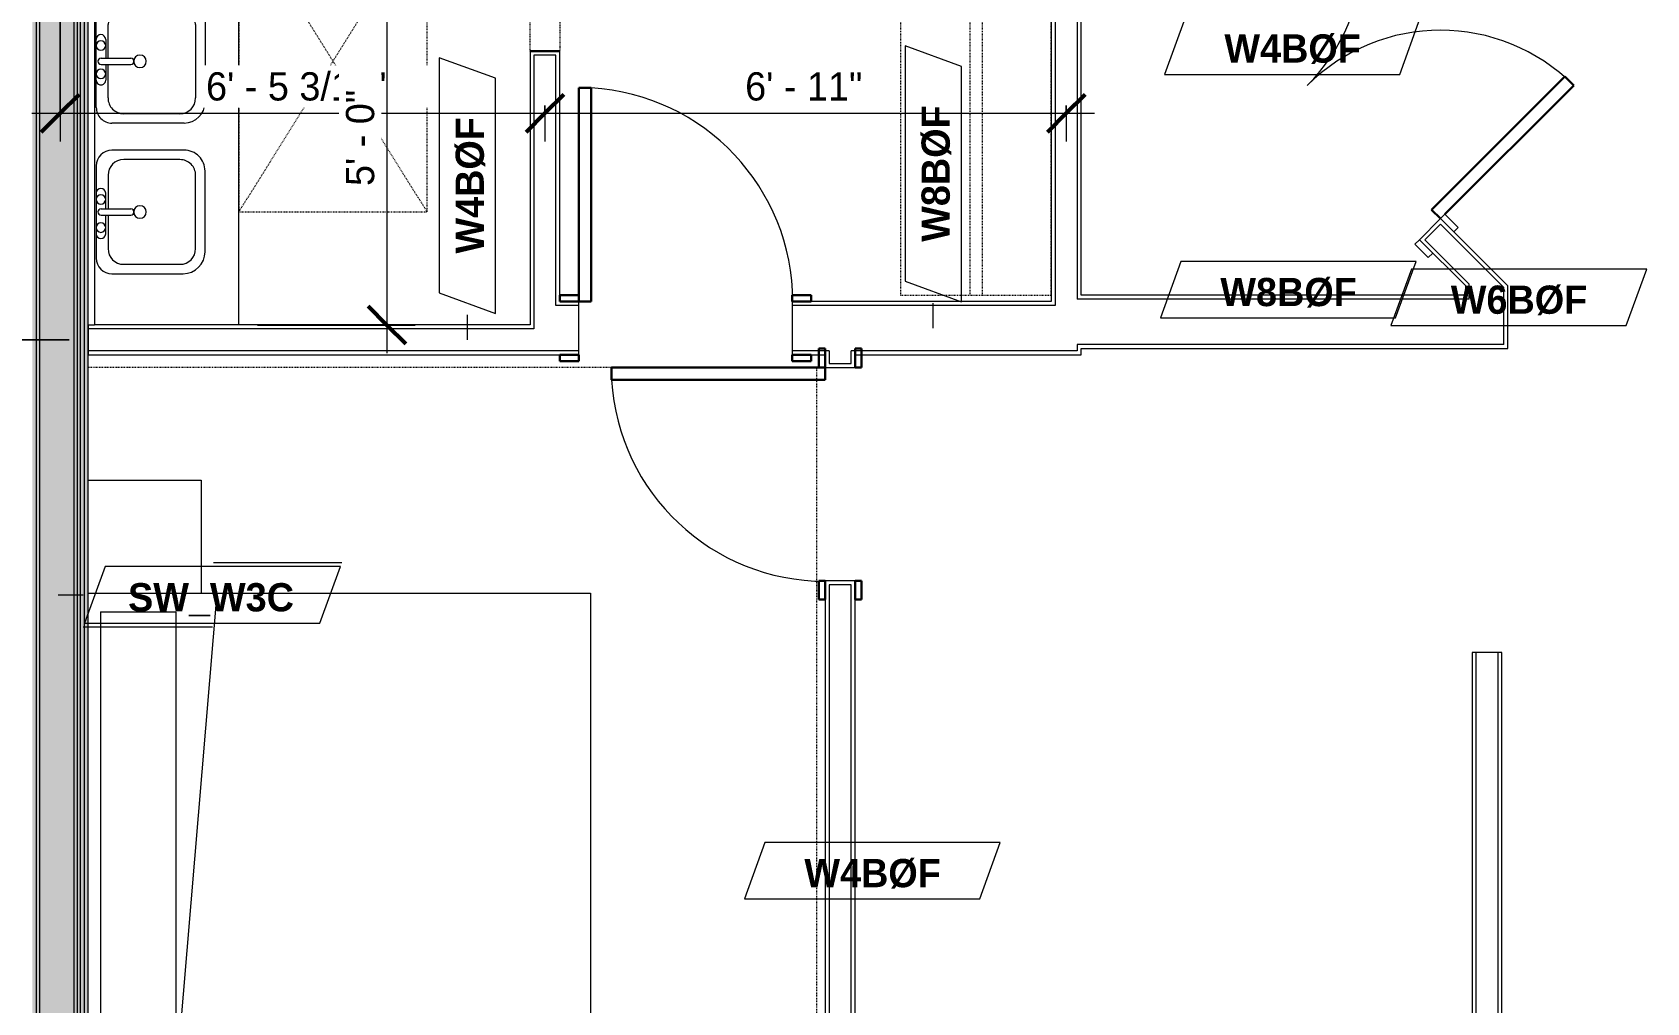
# Model space of a CAD drawing. Header units: inches. Extents: x -4010 to -1872, y 9846 to 12241.
# Drawn here: x -2527.2 to -2270.2, y 10054.5 to 10209 of the extents above; entities that cross this region are included whole.
import ezdxf

# ---------------------------------------------------------------- set-up
doc = ezdxf.new("R2010")
doc.units = ezdxf.units.IN
doc.header["$MEASUREMENT"] = 0
doc.linetypes.add('Dash', pattern=[0.25, 0.125, -0.125])
doc.linetypes.add('Overhead', pattern=[0.15625, 0.09375, -0.0625])
for name, color, linetype, lineweight in [('0-1', 7, 'Continuous', 5), ('A-ANNO-DIMS', 211, 'Continuous', 9), ('A-ANNO-DIMS-48', 211, 'Continuous', 9), ('A-DETL-GENF-3', 92, 'Overhead', 9), ('A-DETL-MEDM', 33, 'Continuous', 30), ('A-DOOR-3', 31, 'Continuous', 9), ('A-DOOR-4', 31, 'Continuous', 30), ('A-DOOR-FRAM-3', 31, 'Continuous', 30), ('A-GENM', 5, 'Continuous', 9), ('A-GENM-HDLN', 13, 'Dash', 9), ('A-WALL', 113, 'Continuous', 18), ('A-WALL-2', 250, 'Continuous', 18), ('A-WALL-3', 113, 'Continuous', 9), ('A-WALL-IDEN', 211, 'Continuous', 9), ('I-FURN', 30, 'Continuous', 9), ('I-FURN-HDLN', 30, 'Dash', 9), ('I-WALL-1', 21, 'Continuous', 18), ('I-WALL-2', 241, 'Continuous', 5), ('I-WALL-3', 7, 'Continuous', 9), ('I-WALL-4', 2, 'Continuous', 9), ('P-SANR-FIXT', 6, 'Continuous', 9), ('Q-CASE', 31, 'Continuous', 9), ('Q-CASE-HDLN', 31, 'Dash', 9)]:
    doc.layers.add(name, color=color, linetype=linetype, lineweight=lineweight)
doc.styles.add('Century Gothic', font='ufonts.com_century-gothic.ttf', dxfattribs={"height": 4.5})
doc.styles.add('Century Gothic_B', font='GOTHICB.TTF', dxfattribs={"height": 4.5})
doc.dimstyles.new('OD_1__HACK_2', dxfattribs={"dimscale": 12, "dimtxt": 4.698757, "dimasz": 0.5, "dimexe": 0.375, "dimexo": 0.25, "dimgap": 0.0625, "dimtad": 1, "dimdec": 4, "dimrnd": 0.0625, "dimzin": 3, "dimdsep": 46, "dimlunit": 4, "dimtxsty": 'Century Gothic', "dimblk1": 'OBLIQUE', "dimblk2": 'OBLIQUE', "dimsah": 1, "dimcen": 0.09, "dimdle": 0.375, "dimazin": 0, "dimtfac": 1, "dimtdec": 4, "dimtix": 1, "dimtmove": 0, "dimatfit": 3, "dimfxl": 1, "dimtvp": 1, "dimtfill": 1, "dimfrac": 2, "dimtolj": 1, "dimtzin": 0, "dimarcsym": 2})

# ---------------------------------------------------------------- blocks, each defined once
blk = doc.blocks.new('CTR - 1st Phase -Stairs _ Elevators_rvt-1-UNITS PLANS - 3RD FLOOR')
at = {"layer": 'I-WALL-1'}
blk.add_hatch(color=256, dxfattribs=at).paths.add_polyline_path([(-2518.37, 10017.09), (-2518.37, 10263.09), (-2519, 10263.09), (-2519, 10017.09)], flags=0)
at = {"layer": 'I-WALL-2'}
for points in [[(-2520.62, 10017.09), (-2520.12, 10017.09), (-2520.12, 10261.46), (-2520.62, 10261.46), (-2520.62, 10033.31)], [(-2520.12, 10017.09), (-2519.62, 10017.09), (-2519.62, 10261.96), (-2520.12, 10261.96), (-2520.12, 10033.31)], [(-2519, 10017.09), (-2519, 10262.46), (-2519.62, 10262.46), (-2519.62, 10017.09)], [(-2526.62, 10017.09), (-2526.62, 10254.84), (-2527.25, 10254.84), (-2527.25, 10017.09)], [(-2526.62, 10017.09), (-2526.12, 10017.09), (-2526.12, 10255.46), (-2526.62, 10255.46), (-2526.62, 10033.31)], [(-2520.62, 10017.09), (-2520.62, 10255.96), (-2526.12, 10255.96), (-2526.12, 10017.09)]]:
    blk.add_hatch(color=256, dxfattribs=at).paths.add_polyline_path(points, flags=0)
at = {"layer": 'A-WALL-2'}
for p, q in [((-2526.62, 10254.21), (-2526.62, 10017.09)), ((-2526.12, 10254.21), (-2526.12, 10017.09)), ((-2520.62, 10254.21), (-2520.62, 10017.09)), ((-2520.12, 10254.21), (-2520.12, 10017.09)), ((-2519.62, 10254.21), (-2519.62, 10017.09)), ((-2519, 10254.21), (-2519, 10017.09))]:
    blk.add_line(p, q, dxfattribs=at)
at = {"layer": 'I-WALL-3'}
blk.add_line((-2518.37, 10017.09), (-2518.37, 10254.21), dxfattribs=at)
blk = doc.blocks.new('Door-Opening - 34_ x 80_-3928451-UNITS PLANS - 3RD FLOOR')
at = {"layer": 'A-DETL-GENF-3'}
for p, q in [((-17.32, 2.37), (16.68, 2.37)), ((16.68, -2.38), (-17.32, -2.38))]:
    blk.add_line(p, q, dxfattribs=at)
at = {"layer": 'A-DETL-MEDM'}
for p, q in [((-17.32, -2.38), (-17.32, 2.37)), ((16.68, 2.37), (16.68, -2.38))]:
    blk.add_line(p, q, dxfattribs=at)
blk = doc.blocks.new('OD_CW_Closet - OD_CW_Closet-3807278-UNITS PLANS - 3RD FLOOR')
at = {"layer": 'Q-CASE-HDLN'}
for p, q in [((67.55, 24), (0.74, 24)), ((0.74, 24), (0.74, 0)), ((67.55, 0), (67.55, 24)), ((0.74, 13), (67.55, 13)), ((0.74, 11), (67.55, 11)), ((0.74, 0), (67.55, 0))]:
    blk.add_line(p, q, dxfattribs=at)
blk = doc.blocks.new('SWING - SINGLE - FLUSH - 2-10 x 6-8 - PRIVACY-3616604-UNITS PLANS - 3RD FLOOR')
at = {"layer": 'A-DOOR-3'}
blk.add_arc((17, -4.25), 34.07, 180, 266.6343, dxfattribs=at)
at = {"layer": 'A-DOOR-4'}
for p, q in [((15, -4.25), (15, -38.26)), ((17, -4.25), (15, -4.25)), ((17, -4.25), (17, -38.26)), ((17, -38.26), (15, -38.26))]:
    blk.add_line(p, q, dxfattribs=at)
at = {"layer": 'A-DOOR-FRAM-3'}
for p, q in [((-20, 4.25), (-20, 5.25)), ((-20, 5.25), (-17, 5.25)), ((-17, 5.25), (-17, 4.25)), ((17, 4.25), (17, 5.25)), ((17, 5.25), (20, 5.25)), ((20, 5.25), (20, 4.25)), ((-17, 4.25), (-20, 4.25)), ((20, 4.25), (17, 4.25)), ((-20, -4.25), (-17, -4.25)), ((-20, -5.25), (-20, -4.25)), ((-17, -4.25), (-17, -5.25)), ((17, -4.25), (20, -4.25)), ((17, -5.25), (17, -4.25)), ((20, -4.25), (20, -5.25)), ((-17, -5.25), (-20, -5.25)), ((20, -5.25), (17, -5.25))]:
    blk.add_line(p, q, dxfattribs=at)
blk = doc.blocks.new('M_Sink Vanity-Square - 500 x 440mm-1372835-UNITS PLANS - 3RD FLOOR')
at = {"layer": 'P-SANR-FIXT'}
for p, q in [((-5.72, 10.23), (7.14, 10.23)), ((-5.22, 8.73), (6.46, 8.73)), ((-9.22, -4.59), (-9.22, 6.73)), ((-7.72, -2.72), (-7.72, 6.23)), ((8.96, 6.23), (8.96, -2.72)), ((10.46, 6.91), (10.46, -4.59)), ((0.12, -6.33), (0.12, -1.59)), ((1.12, -6.33), (1.12, -1.59)), ((7.96, -7.09), (-6.72, -7.09)), ((0.12, -5.22), (-5.22, -5.22)), ((-2.88, -5.59), (0.12, -5.59)), ((3.62, -7.09), (-2.88, -7.09)), ((6.46, -5.22), (1.12, -5.22)), ((1.12, -5.59), (3.62, -5.59))]:
    blk.add_line(p, q, dxfattribs=at)
for centre, radius, start, end in [((-5.72, 6.73), 3.5, 90, 180), ((-5.22, 6.23), 2.5, 90, 180), ((6.46, 6.23), 2.5, 360, 90), ((7.14, 6.91), 3.32, 360, 90), ((0.62, -0.13), 1, 360, 180), ((0.62, -0.13), 1, 180, 0), ((0.62, -1.59), 0.5, 360, 180), ((-6.72, -4.59), 2.5, 180, 270), ((-5.22, -2.72), 2.5, 180, 270), ((6.46, -2.72), 2.5, 270, 360), ((7.96, -4.59), 2.5, 270, 0), ((-2.88, -6.34), 0.75, 90, 270), ((-1.88, -6.34), 0.75, 360, 180), ((-1.88, -6.34), 0.75, 180, 0), ((0.62, -6.33), 0.5, 180, 0), ((2.62, -6.34), 0.75, 0, 180), ((2.62, -6.34), 0.75, 180, 0), ((3.62, -6.34), 0.75, 270, 90)]:
    blk.add_arc(centre, radius, start, end, dxfattribs=at)
blk = doc.blocks.new('Bath Vanity - Bath Vanity 60_-3668790-UNITS PLANS - 3RD FLOOR')
at = {"layer": 'Q-CASE'}
for p, q in [((30.74, 24), (-29.26, 24)), ((-29.26, 24), (-29.26, 1))]:
    blk.add_line(p, q, dxfattribs=at)
blk = doc.blocks.new('BATHROOM MIRROR - BATHROOM MIRROR  60_-3802719-UNITS PLANS - 3RD FLOOR')
at = {"layer": 'Q-CASE'}
for p, q in [((-29.26, -23), (30.74, -23)), ((-29.26, -23), (-29.26, -24)), ((30.74, -24), (30.74, -23)), ((30.74, -24), (-29.26, -24))]:
    blk.add_line(p, q, dxfattribs=at)
blk = doc.blocks.new('M_Sink Vanity-Square - 500 x 440mm-1352614-UNITS PLANS - 3RD FLOOR')
at = {"layer": 'P-SANR-FIXT'}
for p, q in [((7.96, 7.09), (-6.72, 7.09)), ((0.12, 5.22), (-5.22, 5.22)), ((3.62, 7.09), (-2.88, 7.09)), ((-2.88, 5.59), (0.12, 5.59)), ((0.12, 6.33), (0.12, 1.59)), ((1.12, 6.33), (1.12, 1.59)), ((1.12, 5.59), (3.62, 5.59)), ((6.46, 5.22), (1.12, 5.22)), ((-9.22, 4.59), (-9.22, -6.73)), ((-7.72, 2.72), (-7.72, -6.23)), ((8.96, -6.23), (8.96, 2.72)), ((10.46, -6.91), (10.46, 4.59)), ((-5.72, -10.23), (7.14, -10.23)), ((-5.22, -8.73), (6.46, -8.73))]:
    blk.add_line(p, q, dxfattribs=at)
for centre, radius, start, end in [((-6.72, 4.59), 2.5, 90, 180), ((-5.22, 2.72), 2.5, 90, 180), ((-2.88, 6.34), 0.75, 90, 270), ((-1.88, 6.34), 0.75, 360, 180), ((-1.88, 6.34), 0.75, 180, 0), ((0.62, 6.33), 0.5, 360, 180), ((2.62, 6.34), 0.75, 360, 180), ((2.62, 6.34), 0.75, 180, 360), ((3.62, 6.34), 0.75, 270, 90), ((6.46, 2.72), 2.5, 0, 90), ((7.96, 4.59), 2.5, 360, 90), ((0.62, 0.13), 1, 360, 180), ((0.62, 0.13), 1, 180, 0), ((0.62, 1.59), 0.5, 180, 0), ((-5.72, -6.73), 3.5, 180, 270), ((-5.22, -6.23), 2.5, 180, 270), ((6.46, -6.23), 2.5, 270, 0), ((7.14, -6.91), 3.32, 270, 0)]:
    blk.add_arc(centre, radius, start, end, dxfattribs=at)
blk = doc.blocks.new('SWING - SINGLE - FLUSH - 2-10 x 6-8 - PRIVACY-3928387-UNITS PLANS - 3RD FLOOR')
at = {"layer": 'A-DOOR-3'}
blk.add_arc((17, 2.37), 34.07, 93.3657, 180, dxfattribs=at)
at = {"layer": 'A-DOOR-4'}
for p, q in [((15, 2.37), (15, 36.38)), ((17, 36.38), (15, 36.38)), ((17, 2.37), (17, 36.38)), ((17, 2.37), (15, 2.37))]:
    blk.add_line(p, q, dxfattribs=at)
at = {"layer": 'A-DOOR-FRAM-3'}
for p, q in [((-17, 3.37), (-20, 3.37)), ((-20, 3.37), (-20, 2.37)), ((-17, 2.37), (-17, 3.37)), ((20, 3.37), (17, 3.37)), ((17, 3.37), (17, 2.37)), ((20, 2.37), (20, 3.37)), ((-20, 2.37), (-17, 2.37)), ((17, 2.37), (20, 2.37)), ((-17, -2.38), (-20, -2.38)), ((-20, -2.38), (-20, -3.38)), ((-17, -3.38), (-17, -2.38)), ((20, -2.38), (17, -2.38)), ((17, -2.38), (17, -3.38)), ((20, -3.38), (20, -2.38)), ((-20, -3.38), (-17, -3.38)), ((17, -3.38), (20, -3.38))]:
    blk.add_line(p, q, dxfattribs=at)
blk = doc.blocks.new('Bed-Standard - King 78_ x 80_-V66-UNITS PLANS - 3RD FLOOR')
at = {"layer": 'I-FURN'}
for p, q in [((-28.31, 41.8), (49.69, 41.8)), ((-28.31, -38.2), (-28.31, 41.8)), ((49.69, 41.8), (49.69, -38.2)), ((49.69, -24.2), (-28.31, -17.63)), ((-25.31, -24.2), (46.69, -24.2)), ((-25.31, -36.2), (-25.31, -24.2)), ((46.69, -36.2), (46.69, -24.2)), ((-25.31, -36.2), (46.69, -36.2))]:
    blk.add_line(p, q, dxfattribs=at)
at = {"layer": 'I-FURN-HDLN'}
for p, q in [((-64.31, 77.8), (73.69, 77.8)), ((-64.31, -38.2), (-64.31, 77.8)), ((67.69, 77.8), (67.69, -38.2)), ((73.69, 77.8), (73.69, -34.93))]:
    blk.add_line(p, q, dxfattribs=at)
blk = doc.blocks.new('Table-Night Stand - 18_ x 18_ x 24_-V18-UNITS PLANS - 3RD FLOOR')
at = {"layer": 'I-FURN'}
for p, q in [((0.15, 0), (18.15, 0)), ((0.15, -18), (0.15, 0))]:
    blk.add_line(p, q, dxfattribs=at)
blk = doc.blocks.new('SWING - DOUBLE - FLUSH - 5-0 x 6-8 - DUMMY-3703244-UNITS PLANS - 3RD FLOOR')
at = {"layer": 'A-DOOR-3'}
for p, q in [((-30, 3.375), (-33, 3.375)), ((-33, 3.375), (-33, 2.375)), ((-30, 2.375), (-30, 3.375)), ((33, 3.375), (30, 3.375)), ((30, 3.375), (30, 2.375)), ((33, 2.375), (33, 3.375)), ((-33, 2.375), (-30, 2.375)), ((30, 2.375), (33, 2.375)), ((-30, -2.375), (-33, -2.375)), ((-33, -2.375), (-33, -3.375)), ((-30, -3.375), (-30, -2.375)), ((33, -2.375), (30, -2.375)), ((30, -2.375), (30, -3.375)), ((33, -3.375), (33, -2.375)), ((-33, -3.375), (-30, -3.375)), ((30, -3.375), (33, -3.375))]:
    blk.add_line(p, q, dxfattribs=at)
for centre, start, end in [((-30, 2.375), 360, 90), ((30, 2.375), 90, 180)]:
    blk.add_arc(centre, 30, start, end, dxfattribs=at)
at = {"layer": 'A-DOOR-4'}
for p, q in [((-30, 3.375), (-30, 32.375)), ((-30, 32.375), (-28, 32.375)), ((-28, 32.375), (-28, 2.375)), ((30, 32.375), (28, 32.375)), ((28, 32.375), (28, 2.375)), ((30, 3.375), (30, 32.375)), ((-28, 2.375), (-30, 2.375)), ((28, 2.375), (30, 2.375))]:
    blk.add_line(p, q, dxfattribs=at)
blk = doc.blocks.new('ADA Clearances - 30_x48_-V86-UNITS PLANS - 3RD FLOOR')
at = {"layer": 'A-GENM-HDLN'}
for p, q in [((15, -24), (-15, 24)), ((-15, -24), (15, 24)), ((15, 24), (-15, 24)), ((-15, 24), (-15, -24)), ((15, -24), (15, 24)), ((-15, -24), (15, -24))]:
    blk.add_line(p, q, dxfattribs=at)
blk = doc.blocks.new('DIMBLOCK1-UNITS PLANS - 3RD FLOOR')
at = {"layer": 'A-ANNO-DIMS-48'}
for p, q in [((-2522.81, 10267.96), (-2522.81, 10191.65)), ((-2522.81, 10196.15), (-2522.81, 10267.96)), ((-2445.62, 10197.39), (-2445.62, 10191.65)), ((-2445.62, 10196.15), (-2445.62, 10197.39)), ((-2527.31, 10196.15), (-2445.62, 10196.15))]:
    blk.add_line(p, q, dxfattribs=at)
at = {"layer": 'A-ANNO-DIMS-48', "lineweight": 50}
for p, q in [((-2522.81, 10196.15), (-2519.81, 10199.15)), ((-2445.62, 10196.15), (-2442.62, 10199.15)), ((-2522.81, 10196.15), (-2525.81, 10193.15)), ((-2445.62, 10196.15), (-2448.62, 10193.15))]:
    blk.add_line(p, q, dxfattribs=at)
at = {"layer": 'A-ANNO-DIMS-48', "color": 0, "insert": (-2499.58, 10202.67), "char_height": 4.5, "width": 36.8741, "attachment_point": 1, "line_spacing_factor": 0.984502, "style": 'Century Gothic', "bg_fill": 3, "box_fill_scale": 1.25, "bg_fill_color": 256, "bg_fill_true_color": 13158600, "bg_fill_transparency": 0}
blk.add_mtext('6\' - 5 3/16"', dxfattribs=at)
blk = doc.blocks.new('_Oblique')
at = {"color": 0, "linetype": 'ByBlock', "lineweight": -2}
blk.add_line((-0.5, -0.5), (0.5, 0.5), dxfattribs=at)
blk = doc.blocks.new('DIMBLOCK2-UNITS PLANS - 3RD FLOOR')
at = {"layer": 'A-ANNO-DIMS-48', "lineweight": 50}
for p, q in [((-2445.62, 10196.15), (-2442.62, 10199.15)), ((-2362.62, 10196.15), (-2359.62, 10199.15)), ((-2445.62, 10196.15), (-2448.62, 10193.15)), ((-2362.62, 10196.15), (-2365.62, 10193.15))]:
    blk.add_line(p, q, dxfattribs=at)
at = {"layer": 'A-ANNO-DIMS-48'}
for p, q in [((-2445.62, 10197.39), (-2445.62, 10191.65)), ((-2445.62, 10196.15), (-2445.62, 10197.39)), ((-2362.62, 10197.39), (-2362.62, 10191.65)), ((-2362.62, 10196.15), (-2362.62, 10197.39)), ((-2445.62, 10196.15), (-2358.12, 10196.15))]:
    blk.add_line(p, q, dxfattribs=at)
at = {"layer": 'A-ANNO-DIMS-48', "color": 0, "insert": (-2413.75, 10202.67), "char_height": 4.5, "width": 23.091, "attachment_point": 1, "line_spacing_factor": 0.984502, "style": 'Century Gothic', "bg_fill": 3, "box_fill_scale": 1.25, "bg_fill_color": 256, "bg_fill_true_color": 13158600, "bg_fill_transparency": 0}
blk.add_mtext('6\' - 11"', dxfattribs=at)
blk = doc.blocks.new('DIMBLOCK3-UNITS PLANS - 3RD FLOOR')
at = {"layer": 'A-ANNO-DIMS-48'}
for p, q in [((-2535.3, 10155.54), (-2535.3, 10308.54)), ((-2521.37, 10304.04), (-2539.8, 10304.04)), ((-2535.3, 10304.04), (-2521.37, 10304.04)), ((-2521.37, 10160.04), (-2539.8, 10160.04)), ((-2535.3, 10160.04), (-2521.37, 10160.04))]:
    blk.add_line(p, q, dxfattribs=at)
at = {"layer": 'A-ANNO-DIMS-48', "lineweight": 50}
for p, q in [((-2535.3, 10304.04), (-2538.3, 10307.04)), ((-2535.3, 10304.04), (-2532.3, 10301.04)), ((-2535.3, 10160.04), (-2538.3, 10163.04)), ((-2535.3, 10160.04), (-2532.3, 10157.04))]:
    blk.add_line(p, q, dxfattribs=at)
at = {"layer": 'A-ANNO-DIMS-48', "color": 0, "insert": (-2541.81, 10222.42), "char_height": 4.5, "width": 23.091, "attachment_point": 1, "rotation": 90, "line_spacing_factor": 0.984502, "style": 'Century Gothic', "bg_fill": 3, "box_fill_scale": 1.25, "bg_fill_color": 256, "bg_fill_true_color": 13158600, "bg_fill_transparency": 0}
blk.add_mtext('12\' - 0"', dxfattribs=at)
blk = doc.blocks.new('DIMBLOCK48-UNITS PLANS - 3RD FLOOR')
at = {"layer": 'A-ANNO-DIMS-48', "lineweight": 50}
for p, q in [((-2470.79, 10222.41), (-2473.79, 10225.41)), ((-2470.79, 10222.41), (-2467.79, 10219.41)), ((-2470.79, 10162.41), (-2473.79, 10165.41)), ((-2470.79, 10162.41), (-2467.79, 10159.41))]:
    blk.add_line(p, q, dxfattribs=at)
at = {"layer": 'A-ANNO-DIMS-48'}
for p, q in [((-2470.79, 10226.91), (-2470.79, 10157.91)), ((-2491.37, 10222.41), (-2466.29, 10222.41)), ((-2470.79, 10222.41), (-2491.37, 10222.41)), ((-2491.37, 10162.41), (-2466.29, 10162.41)), ((-2470.79, 10162.41), (-2491.37, 10162.41))]:
    blk.add_line(p, q, dxfattribs=at)
at = {"layer": 'A-ANNO-DIMS-48', "color": 0, "insert": (-2477.31, 10184.55), "char_height": 4.5, "width": 18.8845, "attachment_point": 1, "rotation": 90, "line_spacing_factor": 0.984502, "style": 'Century Gothic', "bg_fill": 3, "box_fill_scale": 1.25, "bg_fill_color": 256, "bg_fill_true_color": 13158600, "bg_fill_transparency": 0}
blk.add_mtext('5\' - 0"', dxfattribs=at)
blk = doc.blocks.new('Wall Tag - Shear Wall-3956451-UNITS PLANS - 3RD FLOOR')
at = {"layer": 'A-WALL-IDEN'}
for p, q in [((-0.3561, 0.0937), (-0.4244, -0.0937)), ((0.4244, 0.0937), (-0.3561, 0.0937)), ((0.4291, 0.1068), (0.0033, 0.1068)), ((0.3561, -0.0937), (0.4244, 0.0937)), ((0, -0.1068), (-0.4291, -0.1068)), ((-0.4244, -0.0937), (0.3561, -0.0937))]:
    blk.add_line(p, q, dxfattribs=at)
blk = doc.blocks.new('Wall Tag - Arch Wall-3956453-UNITS PLANS - 3RD FLOOR')
at = {"layer": 'A-WALL-IDEN'}
for p, q in [((-0.3561, 0.0937), (-0.4244, -0.0937)), ((0.4244, 0.0937), (-0.3561, 0.0937)), ((0.3561, -0.0937), (0.4244, 0.0937)), ((-0.4244, -0.0937), (0.3561, -0.0937))]:
    blk.add_line(p, q, dxfattribs=at)

msp = doc.modelspace()

# ---------------------------------------------------------------- linework, layer by layer
at = {"layer": 'A-WALL'}
for p, q in [((-2364.37374, 10234.8634), (-2364.37374, 10165.5394)), ((-2360.87374, 10231.3634), (-2360.87374, 10166.5394)), ((-2447.37374, 10205.4144), (-2447.37374, 10161.7894)), ((-2443.87374, 10205.4144), (-2447.37374, 10205.4144)), ((-2443.87374, 10165.5394), (-2443.87374, 10205.4144)), ((-2303.03218, 10178.47159), (-2305.50705, 10175.99672)), ((-2303.03218, 10178.47159), (-2292.94874, 10168.38815)), ((-2305.50705, 10175.99672), (-2298.44874, 10168.9384)), ((-2298.44874, 10166.5394), (-2298.44874, 10168.9384)), ((-2298.44874, 10166.5394), (-2360.87374, 10166.5394)), ((-2292.94874, 10159.2894), (-2292.94874, 10168.38815)), ((-2440.24874, 10165.5394), (-2443.87374, 10165.5394)), ((-2364.37374, 10165.5394), (-2406.24874, 10165.5394)), ((-2447.37374, 10161.7894), (-2518.37374, 10161.7894)), ((-2360.87374, 10159.2894), (-2360.87374, 10158.2894)), ((-2292.94874, 10159.2894), (-2360.87374, 10159.2894)), ((-2440.24874, 10158.2894), (-2518.37374, 10158.2894)), ((-2400.37374, 10158.2894), (-2406.24874, 10158.2894)), ((-2400.37374, 10158.2894), (-2400.37374, 10156.2894)), ((-2400.37374, 10156.2894), (-2396.87374, 10156.2894)), ((-2360.87374, 10158.2894), (-2396.87374, 10158.2894)), ((-2396.87374, 10156.2894), (-2396.87374, 10158.2894)), ((-2396.87374, 10121.0394), (-2400.37374, 10121.0394)), ((-2400.37374, 10121.0394), (-2400.37374, 9989.0644)), ((-2396.87374, 9989.0644), (-2396.87374, 10121.0394)), ((-2297.37374, 9989.0644), (-2297.37374, 10110.25458)), ((-2293.87374, 9989.0644), (-2293.87374, 10110.25458))]:
    msp.add_line(p, q, dxfattribs=at)
at = {"layer": 'A-WALL-3'}
for p, q in [((-2364.99874, 10234.60452), (-2364.99874, 10166.1644)), ((-2360.24874, 10167.1644), (-2360.24874, 10229.85452)), ((-2447.99874, 10206.0394), (-2447.99874, 10162.4144)), ((-2443.24874, 10166.1644), (-2443.24874, 10206.0394)), ((-2303.03218, 10179.35547), (-2306.39094, 10175.99672)), ((-2292.32374, 10168.64703), (-2303.03218, 10179.35547)), ((-2306.39094, 10175.99672), (-2299.07374, 10168.67952)), ((-2299.07374, 10168.67952), (-2299.07374, 10167.1644)), ((-2292.32374, 10158.6644), (-2292.32374, 10168.64703)), ((-2518.37374, 10162.4144), (-2518.37374, 10157.6644)), ((-2447.99874, 10162.4144), (-2517.36915, 10162.4144)), ((-2360.24874, 10157.6644), (-2360.24874, 10158.6644)), ((-2299.07374, 10158.6644), (-2292.32374, 10158.6644)), ((-2518.37374, 10157.6644), (-2443.24874, 10157.6644)), ((-2400.99874, 10157.6644), (-2400.99874, 10155.6644)), ((-2396.24874, 10155.6644), (-2396.24874, 10157.6644)), ((-2364.99874, 10157.6644), (-2360.24874, 10157.6644)), ((-2400.99874, 10155.6644), (-2396.24874, 10155.6644)), ((-2400.99874, 10121.6644), (-2400.99874, 9989.0644)), ((-2396.24874, 10121.6644), (-2400.99874, 10121.6644)), ((-2396.24874, 9989.0644), (-2396.24874, 10121.6644)), ((-2297.99874, 10110.25458), (-2297.99874, 9989.0644)), ((-2293.24874, 10110.25458), (-2297.99874, 10110.25458)), ((-2293.24874, 9989.0644), (-2293.24874, 10110.25458))]:
    msp.add_line(p, q, dxfattribs=at)
at = {"layer": 'A-WALL-IDEN'}
for p, q in [((-2457.97832, 10160.0394), (-2457.97832, 10164.0167)), ((-2383.79593, 10161.9144), (-2383.79593, 10165.8917)), ((-2523.12374, 10119.42544), (-2519.14643, 10119.42544))]:
    msp.add_line(p, q, dxfattribs=at)
at = {"layer": 'I-WALL-4'}
for p, q in [((-2299.07374, 10167.1644), (-2360.24874, 10167.1644)), ((-2440.24874, 10166.1644), (-2443.24874, 10166.1644)), ((-2440.24874, 10157.6644), (-2440.24874, 10166.1644)), ((-2364.99874, 10166.1644), (-2406.24874, 10166.1644)), ((-2406.24874, 10166.1644), (-2406.24874, 10157.6644)), ((-2360.24874, 10158.6644), (-2299.07374, 10158.6644)), ((-2443.24874, 10157.6644), (-2440.24874, 10157.6644)), ((-2406.24874, 10157.6644), (-2400.99874, 10157.6644)), ((-2396.24874, 10157.6644), (-2364.99874, 10157.6644))]:
    msp.add_line(p, q, dxfattribs=at)

# ---------------------------------------------------------------- block references
at = {"layer": '0-1'}
msp.add_blockref('CTR - 1st Phase -Stairs _ Elevators_rvt-1-UNITS PLANS - 3RD FLOOR', (0, 0), dxfattribs=at)
at = {"layer": 'A-DOOR-3'}
for name, p, rotation in [('SWING - DOUBLE - FLUSH - 5-0 x 6-8 - DUMMY-3703244-UNITS PLANS - 3RD FLOOR', (-2325.92476, 10198.8893), 314.9999999999073), ('Door-Opening - 34_ x 80_-3928451-UNITS PLANS - 3RD FLOOR', (-2445.62374, 10223.36178), 89.99999999997438), ('SWING - SINGLE - FLUSH - 2-10 x 6-8 - PRIVACY-3616604-UNITS PLANS - 3RD FLOOR', (-2423.24874, 10161.9144), 180), ('SWING - SINGLE - FLUSH - 2-10 x 6-8 - PRIVACY-3928387-UNITS PLANS - 3RD FLOOR', (-2398.62374, 10138.6644), 90.00000000005124)]:
    msp.add_blockref(name, p, dxfattribs=dict(at, rotation=rotation))
at = {"layer": 'A-GENM'}
msp.add_blockref('ADA Clearances - 30_x48_-V86-UNITS PLANS - 3RD FLOOR', (-2479.36915, 10204.4144), dxfattribs=at)
at = {"layer": 'A-WALL-IDEN', "xscale": 47.99999999999997, "yscale": 47.99999999999997, "zscale": 47.99999999999997}
for name, p in [('Wall Tag - Arch Wall-3956453-UNITS PLANS - 3RD FLOOR', (-2326.62025, 10206.83549)), ('Wall Tag - Arch Wall-3956453-UNITS PLANS - 3RD FLOOR', (-2327.2669, 10168.04142)), ('Wall Tag - Arch Wall-3956453-UNITS PLANS - 3RD FLOOR', (-2290.57171, 10166.82388)), ('Wall Tag - Shear Wall-3956451-UNITS PLANS - 3RD FLOOR', (-2498.54888, 10119.42544)), ('Wall Tag - Arch Wall-3956453-UNITS PLANS - 3RD FLOOR', (-2393.49671, 10075.4894))]:
    msp.add_blockref(name, p, dxfattribs=at)
at = {"layer": 'I-FURN', "rotation": 270.0000000004409}
for name, p in [('Bed-Standard - King 78_ x 80_-V66-UNITS PLANS - 3RD FLOOR', (-2480.16882, 10091.40292)), ('Table-Night Stand - 18_ x 18_ x 24_-V18-UNITS PLANS - 3RD FLOOR', (-2500.37374, 10137.86139))]:
    msp.add_blockref(name, p, dxfattribs=at)
at = {"layer": 'P-SANR-FIXT'}
for name, p, rotation in [('M_Sink Vanity-Square - 500 x 440mm-1372835-UNITS PLANS - 3RD FLOOR', (-2509.96999, 10205.03208), 270.0000000001998), ('M_Sink Vanity-Square - 500 x 440mm-1352614-UNITS PLANS - 3RD FLOOR', (-2509.96999, 10179.79671), 90.00000000001397)]:
    msp.add_blockref(name, p, dxfattribs=dict(at, rotation=rotation))
at = {"layer": 'Q-CASE'}
for name, p, rotation in [('OD_CW_Closet - OD_CW_Closet-3807278-UNITS PLANS - 3RD FLOOR', (-2388.99874, 10234.71338), 269.9999999999671), ('BATHROOM MIRROR - BATHROOM MIRROR  60_-3802719-UNITS PLANS - 3RD FLOOR', (-2494.36915, 10193.1521), 270.0000000001077), ('Bath Vanity - Bath Vanity 60_-3668790-UNITS PLANS - 3RD FLOOR', (-2518.37374, 10193.1521), 270.0000000001857)]:
    msp.add_blockref(name, p, dxfattribs=dict(at, rotation=rotation))

# ---------------------------------------------------------------- texts
at = {"layer": 'A-WALL-IDEN', "char_height": 4.5, "attachment_point": 1, "style": 'Century Gothic_B'}
for s, insert, width in [('W4BØF', (-2337.44413, 10208.70679), 26.058), ('W8BØF', (-2338.09078, 10169.91272), 26.058), ('W6BØF', (-2301.39559, 10168.69518), 26.058), ('SW_W3C', (-2511.99953, 10121.29674), 32.421), ('W4BØF', (-2404.32059, 10077.3607), 26.058)]:
    msp.add_mtext(s, dxfattribs=dict(at, insert=insert, width=width))

# ---------------------------------------------------------------- next in the draw order: dimensions: what is measured, and where the dimension line sits
at = {"layer": 'A-ANNO-DIMS'}
dim = msp.add_linear_dim(base=(-2445.62374, 10196.1515), p1=(-2522.81124, 10270.9644), p2=(-2445.62374, 10200.39414), dimstyle='OD_1__HACK_2', override={"dimpost": '<>', "dimfxl": 104.585235}, dxfattribs=at)
dim.commit()
dim.dimension.update_dxf_attribs({"geometry": 'DIMBLOCK1-UNITS PLANS - 3RD FLOOR', "text_midpoint": (-2484.21749, 10199.51401)})

# ---------------------------------------------------------------- next in the draw order: block references
at = {"layer": 'A-WALL-IDEN', "xscale": 47.99999999999997, "yscale": 47.99999999999997, "zscale": 47.99999999999997, "rotation": 89.99999999999991}
msp.add_blockref('Wall Tag - Arch Wall-3956453-UNITS PLANS - 3RD FLOOR', (-2457.97832, 10184.61426), dxfattribs=at)

# ---------------------------------------------------------------- next in the draw order: texts
at = {"layer": 'A-WALL-IDEN', "insert": (-2459.84962, 10173.79038), "char_height": 4.5, "width": 26.058, "attachment_point": 1, "rotation": 90, "style": 'Century Gothic_B'}
msp.add_mtext('W4BØF', dxfattribs=at)

# ---------------------------------------------------------------- next in the draw order: dimensions: what is measured, and where the dimension line sits
at = {"layer": 'A-ANNO-DIMS'}
for base, p1, p2, override, picture, middle in [((-2535.29615, 10304.0394), (-2518.37374, 10160.0394), (-2518.37374, 10304.0394), {"dimpost": '<>', "dimfxl": 144}, 'DIMBLOCK3-UNITS PLANS - 3RD FLOOR', (-2538.40934, 10232.0394)), ((-2470.79239, 10162.4144), (-2494.36915, 10222.4144), (-2494.36915, 10162.4144), {"dimpost": '<>', "dimfxl": 60}, 'DIMBLOCK48-UNITS PLANS - 3RD FLOOR', (-2473.90558, 10192.4144))]:
    dim = msp.add_linear_dim(base=base, p1=p1, p2=p2, angle=90, dimstyle='OD_1__HACK_2', override=override, dxfattribs=at)
    dim.commit()
    dim.dimension.update_dxf_attribs({"geometry": picture, "text_midpoint": middle})
dim = msp.add_linear_dim(base=(-2362.62374, 10196.1515), p1=(-2445.62374, 10200.39414), p2=(-2362.62374, 10200.39414), dimstyle='OD_1__HACK_2', override={"dimpost": '<>', "dimfxl": 83}, dxfattribs=at)
dim.commit()
dim.dimension.update_dxf_attribs({"geometry": 'DIMBLOCK2-UNITS PLANS - 3RD FLOOR', "text_midpoint": (-2404.12374, 10199.26469)})

# ---------------------------------------------------------------- next in the draw order: block references
at = {"layer": 'A-WALL-IDEN', "xscale": 47.99999999999997, "yscale": 47.99999999999997, "zscale": 47.99999999999997, "rotation": 89.99999999999991}
msp.add_blockref('Wall Tag - Arch Wall-3956453-UNITS PLANS - 3RD FLOOR', (-2383.79593, 10186.48926), dxfattribs=at)

# ---------------------------------------------------------------- next in the draw order: texts
at = {"layer": 'A-WALL-IDEN', "insert": (-2385.66723, 10175.66538), "char_height": 4.5, "width": 26.058, "attachment_point": 1, "rotation": 90, "style": 'Century Gothic_B'}
msp.add_mtext('W8BØF', dxfattribs=at)

doc.saveas('drawing.dxf')
